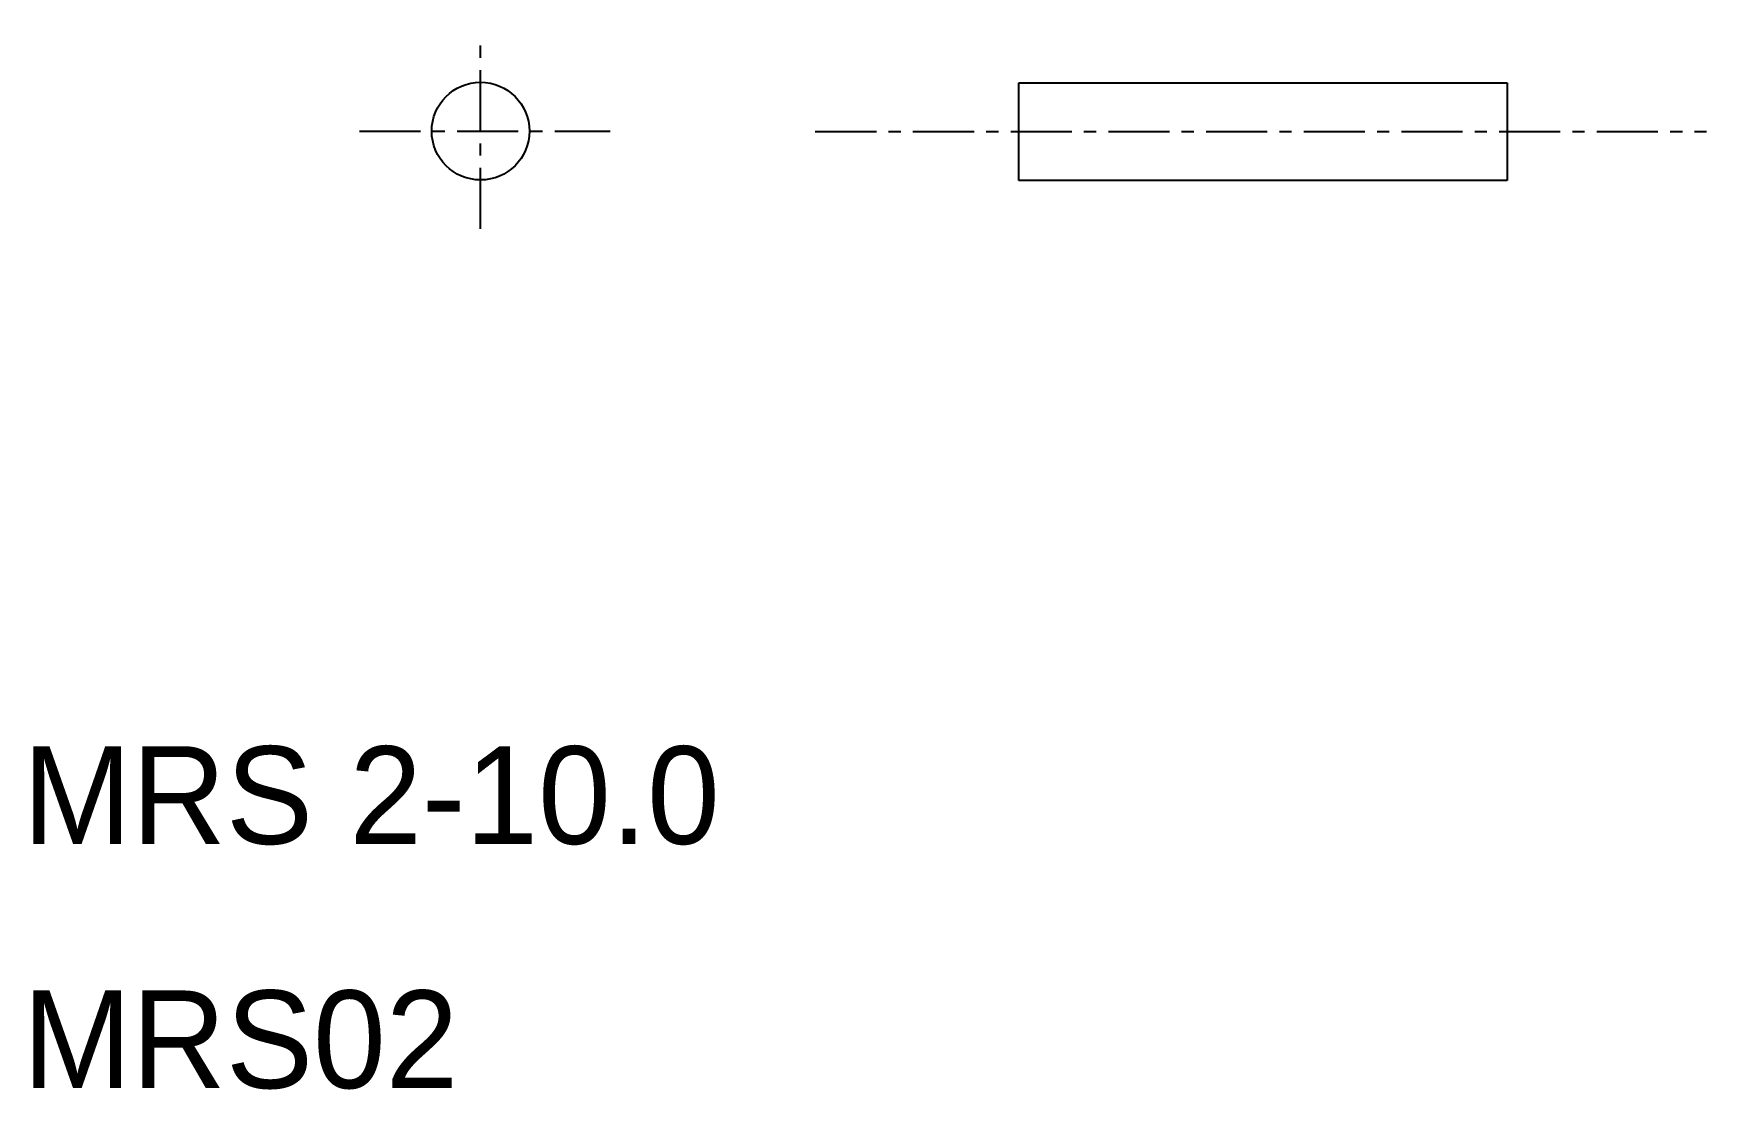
# Model space of a CAD drawing. Extents: x 10.2 to 44.5, y 10 to 31.6.
import ezdxf

# ---------------------------------------------------------------- set-up
doc = ezdxf.new("R2010")
doc.units = 0
doc.linetypes.add('CENTER', pattern=[2, 1.25, -0.25, 0.25, -0.25])
doc.layers.get('0').update_dxf_attribs({"linetype": 'CONTINUOUS'})
doc.layers.add('CENTER', color=1, linetype='CENTER')

msp = doc.modelspace()

# ---------------------------------------------------------------- linework, layer by layer
at = {"color": 7, "linetype": 'CONTINUOUS'}
for p, q in [((30.389, 30.585), (40.389, 30.585)), ((30.389, 28.585), (30.389, 30.585)), ((32.889, 30.585), (32.889, 30.585)), ((35.389, 30.585), (35.389, 30.585)), ((40.389, 30.585), (40.389, 28.585)), ((40.389, 28.585), (30.389, 28.585))]:
    msp.add_line(p, q, dxfattribs=at)
msp.add_circle((19.372, 29.594), 1, dxfattribs=at)
at = {"layer": 'CENTER', "color": 1, "linetype": 'CENTER'}
for p, q in [((19.372, 27.594), (19.372, 31.594)), ((16.891, 29.594), (22.029, 29.594)), ((26.225, 29.585), (44.47, 29.585))]:
    msp.add_line(p, q, dxfattribs=at)

# ---------------------------------------------------------------- texts
at = {"color": 7, "linetype": 'CONTINUOUS'}
for s, p in [('MRS 2-10.0', (10, 15)), ('MRS02', (10, 10))]:
    msp.add_text(s, height=2, dxfattribs=at).set_placement(p)

doc.saveas('drawing.dxf')
